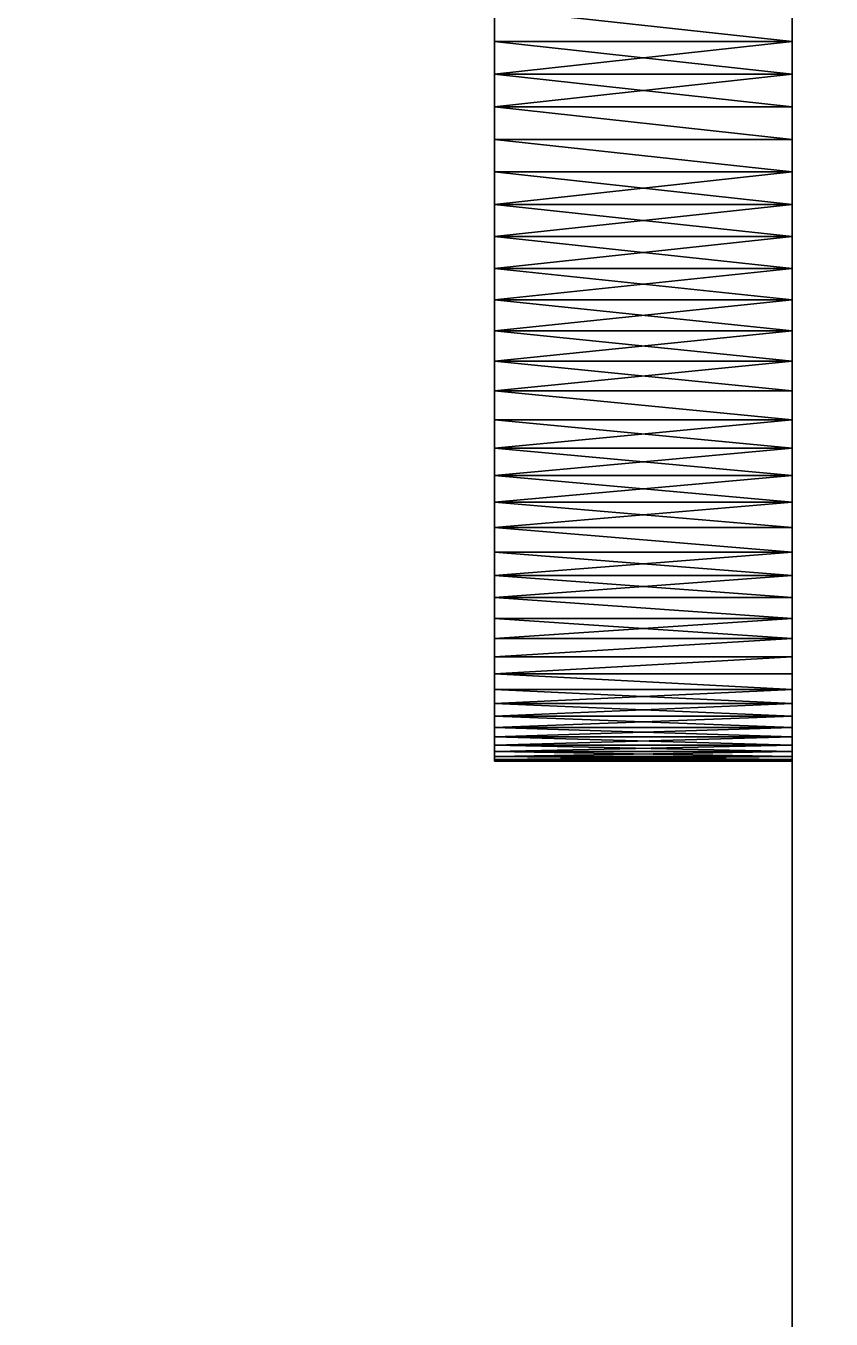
# Model space of a CAD drawing. Header units: millimetres. Extents: x 0 to 520, y -2 to 382.
# Drawn here: x 6.925 to 9.631, y 299.926 to 304.272 of the extents above; entities that cross this region are included whole.
import ezdxf

# ---------------------------------------------------------------- set-up
doc = ezdxf.new("R2010")
doc.units = ezdxf.units.MM

msp = doc.modelspace()

# ---------------------------------------------------------------- linework, layer by layer
at = {"layer": 'BRASS', "color": 52}
for points in [[(0, 380, 98), (10, 10, 98), (10, 370, 98)], [(0, 380, 98), (0, 0, 98), (10, 10, 98)], [(20.5, 20.5, 90), (0, 380, 90), (20.5, 359.5, 90)], [(0, 0, 90), (0, 380, 90), (20.5, 20.5, 90)]]:
    msp.add_3dface(points, dxfattribs=at)
at = {"layer": 'TEAK', "color": 34}
for points in [[(0, 0), (0, 380), (20, 20)], [(20, 20), (0, 380), (20, 360)], [(0, 380, 90), (0, 0, 90), (9.5, 20, 90)], [(0, 380, 90), (9.5, 20, 90), (9.5, 360, 90)], [(9.5, 360, 90), (9.5, 20, 90), (9.5, 81, 86)], [(9.5, 360, 90), (9.5, 81, 86), (9.5, 179, 86)], [(9.5, 360, 90), (9.5, 179, 86), (9.5, 201, 86)], [(9.5, 360, 90), (9.5, 201, 86), (9.5, 299, 86)], [(9.5, 360, 90), (9.5, 299, 86), (9.5, 321, 86)], [(14, 321, 68.5), (9.5, 321, 68.5), (9.5, 299, 68.5)], [(14, 321, 68.5), (9.5, 299, 68.5), (14, 299, 68.5)], [(9.5, 299, 68.5), (9.5, 321, 68.5), (9.5, 315.6721, 69.8246)], [(9.5, 299, 86), (9.5, 315.0455, 73.9821), (9.5, 321, 86)], [(9.5, 299, 68.5), (9.5, 315.6721, 69.8246), (9.5, 304.3279, 69.8246)], [(9.5, 299, 86), (9.5, 304.9545, 73.9821), (9.5, 315.0455, 73.9821)], [(8.5, 302.4251, 73.5361), (8.5, 305.9577, 70.9963), (8.5, 306.1178, 72.5958)], [(8.5, 302.4251, 73.5361), (8.5, 306.1178, 72.5958), (8.5, 305.4964, 73.6127)], [(8.5, 301.9521, 72.8038), (8.5, 305.5749, 70.4639), (8.5, 305.9577, 70.9963)], [(8.5, 302.4251, 73.5361), (8.5, 301.9521, 72.8038), (8.5, 305.9577, 70.9963)], [(8.5, 301.8334, 71.618), (8.5, 304.8546, 69.9728), (8.5, 305.5749, 70.4639)], [(8.5, 301.9521, 72.8038), (8.5, 301.8334, 71.618), (8.5, 305.5749, 70.4639)], [(8.5, 303.8903, 74.1973), (8.5, 305.4964, 73.6127), (8.5, 304.3279, 74.1754)], [(8.5, 302.4251, 73.5361), (8.5, 305.4964, 73.6127), (8.5, 303.8903, 74.1973)], [(9.5, 299, 86), (9.5, 304.8546, 74.0272), (9.5, 304.9545, 73.9821)], [(8.5, 301.8334, 71.618), (8.5, 304.7524, 69.9327), (8.5, 304.8546, 69.9728)], [(9.5, 299, 86), (9.5, 304.7524, 74.0673), (9.5, 304.8546, 74.0272)], [(8.5, 302.6716, 70.2463), (8.5, 304.6485, 69.8977), (8.5, 304.7524, 69.9327)], [(8.5, 301.8334, 71.618), (8.5, 302.6716, 70.2463), (8.5, 304.7524, 69.9327)], [(9.5, 299, 86), (9.5, 304.6485, 74.1023), (9.5, 304.7524, 74.0673)], [(8.5, 303.6721, 69.8246), (8.5, 304.5429, 69.868), (8.5, 304.6485, 69.8977)], [(8.5, 302.6716, 70.2463), (8.5, 303.6721, 69.8246), (8.5, 304.6485, 69.8977)], [(9.5, 299, 86), (9.5, 304.5429, 74.132), (9.5, 304.6485, 74.1023)], [(8.5, 303.6721, 69.8246), (8.5, 304.3279, 69.8246), (8.5, 304.5429, 69.868)], [(9.5, 299, 86), (9.5, 304.4359, 74.1564), (9.5, 304.5429, 74.132)], [(9.5, 299, 86), (9.5, 304.3279, 74.1754), (9.5, 304.4359, 74.1564)], [(8.5, 304.219, 69.8109), (9.5, 304.219, 69.8109), (8.5, 304.3279, 69.8246)], [(9.5, 304.219, 69.8109), (9.5, 304.3279, 69.8246), (8.5, 304.3279, 69.8246)], [(8.5, 304.3279, 74.1754), (9.5, 304.219, 74.1891), (8.5, 304.219, 74.1891)], [(9.5, 304.3279, 74.1754), (9.5, 304.219, 74.1891), (8.5, 304.3279, 74.1754)], [(8.5, 303.6721, 69.8246), (8.5, 304.219, 69.8109), (8.5, 304.3279, 69.8246)], [(8.5, 304, 74.2), (8.5, 304.3279, 74.1754), (8.5, 304.219, 74.1891)], [(8.5, 303.8903, 74.1973), (8.5, 304.3279, 74.1754), (8.5, 304, 74.2)], [(9.5, 299, 68.5), (9.5, 304.3279, 69.8246), (9.5, 304.219, 69.8109)], [(9.5, 299, 86), (9.5, 304.219, 74.1891), (9.5, 304.3279, 74.1754)], [(9.5, 304.1097, 69.8027), (9.5, 304.219, 69.8109), (8.5, 304.1097, 69.8027)], [(8.5, 304.1097, 69.8027), (9.5, 304.219, 69.8109), (8.5, 304.219, 69.8109)], [(9.5, 304.219, 74.1891), (9.5, 304.1097, 74.1973), (8.5, 304.219, 74.1891)], [(8.5, 304.219, 74.1891), (9.5, 304.1097, 74.1973), (8.5, 304.1097, 74.1973)], [(8.5, 303.781, 69.8109), (8.5, 304.1097, 69.8027), (8.5, 304.219, 69.8109)], [(8.5, 303.6721, 69.8246), (8.5, 303.781, 69.8109), (8.5, 304.219, 69.8109)], [(8.5, 304, 74.2), (8.5, 304.219, 74.1891), (8.5, 304.1097, 74.1973)], [(9.5, 299, 68.5), (9.5, 304.219, 69.8109), (9.5, 304.1097, 69.8027)], [(9.5, 299, 86), (9.5, 304.1097, 74.1973), (9.5, 304.219, 74.1891)], [(9.5, 304, 69.8), (9.5, 304.1097, 69.8027), (8.5, 304, 69.8)], [(8.5, 304, 69.8), (9.5, 304.1097, 69.8027), (8.5, 304.1097, 69.8027)], [(8.5, 304.1097, 74.1973), (9.5, 304, 74.2), (8.5, 304, 74.2)], [(9.5, 304.1097, 74.1973), (9.5, 304, 74.2), (8.5, 304.1097, 74.1973)], [(8.5, 303.781, 69.8109), (8.5, 304, 69.8), (8.5, 304.1097, 69.8027)], [(9.5, 299, 68.5), (9.5, 304.1097, 69.8027), (9.5, 304, 69.8)], [(9.5, 299, 86), (9.5, 304, 74.2), (9.5, 304.1097, 74.1973)], [(9.5, 304, 74.2), (9.5, 303.8903, 74.1973), (8.5, 304, 74.2)], [(8.5, 304, 74.2), (9.5, 303.8903, 74.1973), (8.5, 303.8903, 74.1973)], [(8.5, 303.8903, 69.8027), (9.5, 303.8903, 69.8027), (8.5, 304, 69.8)], [(9.5, 303.8903, 69.8027), (9.5, 304, 69.8), (8.5, 304, 69.8)], [(8.5, 303.781, 69.8109), (8.5, 303.8903, 69.8027), (8.5, 304, 69.8)], [(9.5, 299, 68.5), (9.5, 304, 69.8), (9.5, 303.8903, 69.8027)], [(9.5, 299, 86), (9.5, 303.8903, 74.1973), (9.5, 304, 74.2)], [(8.5, 303.8903, 74.1973), (9.5, 303.781, 74.1891), (8.5, 303.781, 74.1891)], [(9.5, 303.8903, 74.1973), (9.5, 303.781, 74.1891), (8.5, 303.8903, 74.1973)], [(8.5, 303.781, 69.8109), (9.5, 303.781, 69.8109), (8.5, 303.8903, 69.8027)], [(9.5, 303.781, 69.8109), (9.5, 303.8903, 69.8027), (8.5, 303.8903, 69.8027)], [(8.5, 303.6721, 74.1754), (8.5, 303.8903, 74.1973), (8.5, 303.781, 74.1891)], [(8.5, 303.3515, 74.1023), (8.5, 303.8903, 74.1973), (8.5, 303.6721, 74.1754)], [(8.5, 302.4251, 73.5361), (8.5, 303.8903, 74.1973), (8.5, 303.3515, 74.1023)], [(9.5, 299, 68.5), (9.5, 303.8903, 69.8027), (9.5, 303.781, 69.8109)], [(9.5, 299, 86), (9.5, 303.781, 74.1891), (9.5, 303.8903, 74.1973)], [(8.5, 303.781, 74.1891), (9.5, 303.6721, 74.1754), (8.5, 303.6721, 74.1754)], [(9.5, 303.781, 74.1891), (9.5, 303.6721, 74.1754), (8.5, 303.781, 74.1891)], [(8.5, 303.6721, 69.8246), (9.5, 303.781, 69.8109), (8.5, 303.781, 69.8109)], [(9.5, 303.6721, 69.8246), (9.5, 303.781, 69.8109), (8.5, 303.6721, 69.8246)], [(9.5, 299, 68.5), (9.5, 303.781, 69.8109), (9.5, 303.6721, 69.8246)], [(9.5, 299, 86), (9.5, 303.6721, 74.1754), (9.5, 303.781, 74.1891)], [(8.5, 303.6721, 74.1754), (9.5, 303.5641, 74.1564), (8.5, 303.5641, 74.1564)], [(9.5, 303.6721, 74.1754), (9.5, 303.5641, 74.1564), (8.5, 303.6721, 74.1754)], [(8.5, 303.5641, 69.8436), (9.5, 303.6721, 69.8246), (8.5, 303.6721, 69.8246)], [(9.5, 303.5641, 69.8436), (9.5, 303.6721, 69.8246), (8.5, 303.5641, 69.8436)], [(8.5, 303.0455, 70.0179), (8.5, 303.5641, 69.8436), (8.5, 303.6721, 69.8246)], [(8.5, 302.6716, 70.2463), (8.5, 303.0455, 70.0179), (8.5, 303.6721, 69.8246)], [(8.5, 303.4571, 74.132), (8.5, 303.6721, 74.1754), (8.5, 303.5641, 74.1564)], [(8.5, 303.3515, 74.1023), (8.5, 303.6721, 74.1754), (8.5, 303.4571, 74.132)], [(9.5, 299, 68.5), (9.5, 303.6721, 69.8246), (9.5, 303.5641, 69.8436)], [(9.5, 299, 86), (9.5, 303.5641, 74.1564), (9.5, 303.6721, 74.1754)], [(8.5, 303.5641, 74.1564), (9.5, 303.4571, 74.132), (8.5, 303.4571, 74.132)], [(9.5, 303.5641, 74.1564), (9.5, 303.4571, 74.132), (8.5, 303.5641, 74.1564)], [(8.5, 303.4571, 69.868), (9.5, 303.5641, 69.8436), (8.5, 303.5641, 69.8436)], [(9.5, 303.4571, 69.868), (9.5, 303.5641, 69.8436), (8.5, 303.4571, 69.868)], [(8.5, 303.0455, 70.0179), (8.5, 303.4571, 69.868), (8.5, 303.5641, 69.8436)], [(9.5, 299, 68.5), (9.5, 303.5641, 69.8436), (9.5, 303.4571, 69.868)], [(9.5, 299, 86), (9.5, 303.4571, 74.132), (9.5, 303.5641, 74.1564)], [(8.5, 303.4571, 74.132), (9.5, 303.3515, 74.1023), (8.5, 303.3515, 74.1023)], [(9.5, 303.4571, 74.132), (9.5, 303.3515, 74.1023), (8.5, 303.4571, 74.132)], [(8.5, 303.3515, 69.8977), (9.5, 303.4571, 69.868), (8.5, 303.4571, 69.868)], [(9.5, 303.3515, 69.8977), (9.5, 303.4571, 69.868), (8.5, 303.3515, 69.8977)], [(8.5, 303.0455, 70.0179), (8.5, 303.3515, 69.8977), (8.5, 303.4571, 69.868)], [(9.5, 299, 68.5), (9.5, 303.4571, 69.868), (9.5, 303.3515, 69.8977)], [(9.5, 299, 86), (9.5, 303.3515, 74.1023), (9.5, 303.4571, 74.132)], [(8.5, 303.3515, 74.1023), (9.5, 303.2476, 74.0673), (8.5, 303.2476, 74.0673)], [(9.5, 303.3515, 74.1023), (9.5, 303.2476, 74.0673), (8.5, 303.3515, 74.1023)], [(9.5, 303.2476, 69.9327), (9.5, 303.3515, 69.8977), (8.5, 303.2476, 69.9327)], [(8.5, 303.2476, 69.9327), (9.5, 303.3515, 69.8977), (8.5, 303.3515, 69.8977)], [(8.5, 303.0455, 70.0179), (8.5, 303.2476, 69.9327), (8.5, 303.3515, 69.8977)], [(8.5, 303.1454, 74.0272), (8.5, 303.3515, 74.1023), (8.5, 303.2476, 74.0673)], [(8.5, 303.0455, 73.9821), (8.5, 303.3515, 74.1023), (8.5, 303.1454, 74.0272)], [(8.5, 302.7607, 73.8177), (8.5, 303.3515, 74.1023), (8.5, 303.0455, 73.9821)], [(8.5, 302.5036, 73.6127), (8.5, 303.3515, 74.1023), (8.5, 302.7607, 73.8177)], [(8.5, 302.4251, 73.5361), (8.5, 303.3515, 74.1023), (8.5, 302.5036, 73.6127)], [(9.5, 299, 68.5), (9.5, 303.3515, 69.8977), (9.5, 303.2476, 69.9327)], [(9.5, 299, 86), (9.5, 303.2476, 74.0673), (9.5, 303.3515, 74.1023)], [(8.5, 303.2476, 74.0673), (9.5, 303.1454, 74.0272), (8.5, 303.1454, 74.0272)], [(9.5, 303.2476, 74.0673), (9.5, 303.1454, 74.0272), (8.5, 303.2476, 74.0673)], [(9.5, 303.1454, 69.9728), (9.5, 303.2476, 69.9327), (8.5, 303.1454, 69.9728)], [(8.5, 303.1454, 69.9728), (9.5, 303.2476, 69.9327), (8.5, 303.2476, 69.9327)], [(8.5, 303.0455, 70.0179), (8.5, 303.1454, 69.9728), (8.5, 303.2476, 69.9327)], [(9.5, 299, 68.5), (9.5, 303.2476, 69.9327), (9.5, 303.1454, 69.9728)], [(9.5, 299, 86), (9.5, 303.1454, 74.0272), (9.5, 303.2476, 74.0673)], [(8.5, 303.1454, 74.0272), (9.5, 303.0455, 73.9821), (8.5, 303.0455, 73.9821)], [(9.5, 303.1454, 74.0272), (9.5, 303.0455, 73.9821), (8.5, 303.1454, 74.0272)], [(9.5, 303.0455, 70.0179), (9.5, 303.1454, 69.9728), (8.5, 303.0455, 70.0179)], [(8.5, 303.0455, 70.0179), (9.5, 303.1454, 69.9728), (8.5, 303.1454, 69.9728)], [(9.5, 299, 68.5), (9.5, 303.1454, 69.9728), (9.5, 303.0455, 70.0179)], [(9.5, 299, 86), (9.5, 303.0455, 73.9821), (9.5, 303.1454, 74.0272)], [(8.5, 303.0455, 73.9821), (9.5, 302.9478, 73.9321), (8.5, 302.9478, 73.9321)], [(9.5, 303.0455, 73.9821), (9.5, 302.9478, 73.9321), (8.5, 303.0455, 73.9821)], [(8.5, 302.9478, 70.0679), (9.5, 302.9478, 70.0679), (8.5, 303.0455, 70.0179)], [(9.5, 302.9478, 70.0679), (9.5, 303.0455, 70.0179), (8.5, 303.0455, 70.0179)], [(8.5, 302.6716, 70.2463), (8.5, 302.9478, 70.0679), (8.5, 303.0455, 70.0179)], [(8.5, 302.8528, 73.8772), (8.5, 303.0455, 73.9821), (8.5, 302.9478, 73.9321)], [(8.5, 302.7607, 73.8177), (8.5, 303.0455, 73.9821), (8.5, 302.8528, 73.8772)], [(9.5, 299, 68.5), (9.5, 303.0455, 70.0179), (9.5, 302.9478, 70.0679)], [(9.5, 299, 86), (9.5, 302.9478, 73.9321), (9.5, 303.0455, 73.9821)], [(9.5, 302.9478, 73.9321), (9.5, 302.8528, 73.8772), (8.5, 302.9478, 73.9321)], [(8.5, 302.9478, 73.9321), (9.5, 302.8528, 73.8772), (8.5, 302.8528, 73.8772)], [(9.5, 302.8528, 70.1228), (9.5, 302.9478, 70.0679), (8.5, 302.8528, 70.1228)], [(8.5, 302.8528, 70.1228), (9.5, 302.9478, 70.0679), (8.5, 302.9478, 70.0679)], [(8.5, 302.7607, 70.1823), (8.5, 302.8528, 70.1228), (8.5, 302.9478, 70.0679)], [(8.5, 302.6716, 70.2463), (8.5, 302.7607, 70.1823), (8.5, 302.9478, 70.0679)], [(9.5, 299, 68.5), (9.5, 302.9478, 70.0679), (9.5, 302.8528, 70.1228)], [(9.5, 299, 86), (9.5, 302.8528, 73.8772), (9.5, 302.9478, 73.9321)], [(9.5, 302.8528, 73.8772), (9.5, 302.7607, 73.8177), (8.5, 302.8528, 73.8772)], [(8.5, 302.8528, 73.8772), (9.5, 302.7607, 73.8177), (8.5, 302.7607, 73.8177)], [(9.5, 302.7607, 70.1823), (9.5, 302.8528, 70.1228), (8.5, 302.7607, 70.1823)], [(8.5, 302.7607, 70.1823), (9.5, 302.8528, 70.1228), (8.5, 302.8528, 70.1228)], [(9.5, 299, 68.5), (9.5, 302.8528, 70.1228), (9.5, 302.7607, 70.1823)], [(9.5, 299, 86), (9.5, 302.7607, 73.8177), (9.5, 302.8528, 73.8772)], [(9.5, 302.7607, 73.8177), (9.5, 302.6716, 73.7537), (8.5, 302.7607, 73.8177)], [(8.5, 302.7607, 73.8177), (9.5, 302.6716, 73.7537), (8.5, 302.6716, 73.7537)], [(9.5, 302.6716, 70.2463), (9.5, 302.7607, 70.1823), (8.5, 302.6716, 70.2463)], [(8.5, 302.6716, 70.2463), (9.5, 302.7607, 70.1823), (8.5, 302.7607, 70.1823)], [(8.5, 302.5036, 73.6127), (8.5, 302.7607, 73.8177), (8.5, 302.6716, 73.7537)], [(9.5, 299, 68.5), (9.5, 302.7607, 70.1823), (9.5, 302.6716, 70.2463)], [(9.5, 299, 86), (9.5, 302.6716, 73.7537), (9.5, 302.7607, 73.8177)], [(9.5, 302.6716, 73.7537), (9.5, 302.5859, 73.6853), (8.5, 302.6716, 73.7537)], [(8.5, 302.6716, 73.7537), (9.5, 302.5859, 73.6853), (8.5, 302.5859, 73.6853)], [(9.5, 302.5859, 70.3147), (9.5, 302.6716, 70.2463), (8.5, 302.5859, 70.3147)], [(8.5, 302.5859, 70.3147), (9.5, 302.6716, 70.2463), (8.5, 302.6716, 70.2463)], [(8.5, 302.4251, 70.4639), (8.5, 302.5859, 70.3147), (8.5, 302.6716, 70.2463)], [(8.5, 302.3505, 70.5443), (8.5, 302.4251, 70.4639), (8.5, 302.6716, 70.2463)], [(8.5, 302.2137, 70.7158), (8.5, 302.3505, 70.5443), (8.5, 302.6716, 70.2463)], [(8.5, 302.0423, 70.9963), (8.5, 302.2137, 70.7158), (8.5, 302.6716, 70.2463)], [(8.5, 301.8334, 71.618), (8.5, 302.0423, 70.9963), (8.5, 302.6716, 70.2463)], [(8.5, 302.5036, 73.6127), (8.5, 302.6716, 73.7537), (8.5, 302.5859, 73.6853)], [(9.5, 299, 68.5), (9.5, 302.6716, 70.2463), (9.5, 302.5859, 70.3147)], [(9.5, 299, 86), (9.5, 302.5859, 73.6853), (9.5, 302.6716, 73.7537)], [(9.5, 302.5859, 73.6853), (9.5, 302.5036, 73.6127), (8.5, 302.5859, 73.6853)], [(8.5, 302.5859, 73.6853), (9.5, 302.5036, 73.6127), (8.5, 302.5036, 73.6127)], [(8.5, 302.5036, 70.3873), (9.5, 302.5036, 70.3873), (8.5, 302.5859, 70.3147)], [(9.5, 302.5036, 70.3873), (9.5, 302.5859, 70.3147), (8.5, 302.5859, 70.3147)], [(8.5, 302.4251, 70.4639), (8.5, 302.5036, 70.3873), (8.5, 302.5859, 70.3147)], [(9.5, 299, 68.5), (9.5, 302.5859, 70.3147), (9.5, 302.5036, 70.3873)], [(9.5, 299, 86), (9.5, 302.5036, 73.6127), (9.5, 302.5859, 73.6853)], [(9.5, 302.5036, 73.6127), (9.5, 302.4251, 73.5361), (8.5, 302.5036, 73.6127)], [(8.5, 302.5036, 73.6127), (9.5, 302.4251, 73.5361), (8.5, 302.4251, 73.5361)], [(9.5, 302.4251, 70.4639), (9.5, 302.5036, 70.3873), (8.5, 302.4251, 70.4639)], [(8.5, 302.4251, 70.4639), (9.5, 302.5036, 70.3873), (8.5, 302.5036, 70.3873)], [(9.5, 299, 68.5), (9.5, 302.5036, 70.3873), (9.5, 302.4251, 70.4639)], [(9.5, 299, 86), (9.5, 302.4251, 73.5361), (9.5, 302.5036, 73.6127)], [(9.5, 302.4251, 73.5361), (9.5, 302.3505, 73.4557), (8.5, 302.4251, 73.5361)], [(8.5, 302.4251, 73.5361), (9.5, 302.3505, 73.4557), (8.5, 302.3505, 73.4557)], [(9.5, 302.3505, 70.5443), (9.5, 302.4251, 70.4639), (8.5, 302.3505, 70.5443)], [(8.5, 302.3505, 70.5443), (9.5, 302.4251, 70.4639), (8.5, 302.4251, 70.4639)], [(8.5, 302.4251, 73.5361), (8.5, 302.3505, 73.4557), (8.5, 301.9521, 72.8038)], [(9.5, 299, 68.5), (9.5, 302.4251, 70.4639), (9.5, 302.3505, 70.5443)], [(9.5, 299, 86), (9.5, 302.3505, 73.4557), (9.5, 302.4251, 73.5361)], [(9.5, 302.3505, 73.4557), (9.5, 302.28, 73.3717), (8.5, 302.3505, 73.4557)], [(8.5, 302.3505, 73.4557), (9.5, 302.28, 73.3717), (8.5, 302.28, 73.3717)], [(8.5, 302.28, 70.6283), (9.5, 302.28, 70.6283), (8.5, 302.3505, 70.5443)], [(9.5, 302.28, 70.6283), (9.5, 302.3505, 70.5443), (8.5, 302.3505, 70.5443)], [(8.5, 302.2137, 70.7158), (8.5, 302.28, 70.6283), (8.5, 302.3505, 70.5443)], [(8.5, 302.3505, 73.4557), (8.5, 302.28, 73.3717), (8.5, 302.2137, 73.2842)], [(8.5, 302.3505, 73.4557), (8.5, 302.2137, 73.2842), (8.5, 301.9521, 72.8038)], [(9.5, 299, 68.5), (9.5, 302.3505, 70.5443), (9.5, 302.28, 70.6283)], [(9.5, 299, 86), (9.5, 302.28, 73.3717), (9.5, 302.3505, 73.4557)], [(9.5, 302.28, 73.3717), (9.5, 302.2137, 73.2842), (8.5, 302.28, 73.3717)], [(8.5, 302.28, 73.3717), (9.5, 302.2137, 73.2842), (8.5, 302.2137, 73.2842)], [(9.5, 302.2137, 70.7158), (9.5, 302.28, 70.6283), (8.5, 302.2137, 70.7158)], [(8.5, 302.2137, 70.7158), (9.5, 302.28, 70.6283), (8.5, 302.28, 70.6283)], [(9.5, 299, 68.5), (9.5, 302.28, 70.6283), (9.5, 302.2137, 70.7158)], [(9.5, 299, 86), (9.5, 302.2137, 73.2842), (9.5, 302.28, 73.3717)], [(8.5, 302.2137, 73.2842), (9.5, 302.2137, 73.2842), (8.5, 302.1519, 73.1936)], [(9.5, 302.2137, 73.2842), (9.5, 302.1519, 73.1936), (8.5, 302.1519, 73.1936)], [(9.5, 302.1519, 70.8064), (9.5, 302.2137, 70.7158), (8.5, 302.1519, 70.8064)], [(8.5, 302.1519, 70.8064), (9.5, 302.2137, 70.7158), (8.5, 302.2137, 70.7158)], [(8.5, 302.0423, 70.9963), (8.5, 302.1519, 70.8064), (8.5, 302.2137, 70.7158)], [(8.5, 302.2137, 73.2842), (8.5, 302.1519, 73.1936), (8.5, 302.0947, 73.1)], [(8.5, 302.2137, 73.2842), (8.5, 302.0947, 73.1), (8.5, 301.9521, 72.8038)], [(9.5, 299, 68.5), (9.5, 302.2137, 70.7158), (9.5, 302.1519, 70.8064)], [(9.5, 299, 86), (9.5, 302.1519, 73.1936), (9.5, 302.2137, 73.2842)], [(8.5, 302.1519, 73.1936), (9.5, 302.1519, 73.1936), (8.5, 302.0947, 73.1)], [(9.5, 302.1519, 73.1936), (9.5, 302.0947, 73.1), (8.5, 302.0947, 73.1)], [(9.5, 302.0947, 70.9), (9.5, 302.1519, 70.8064), (8.5, 302.0947, 70.9)], [(8.5, 302.0947, 70.9), (9.5, 302.1519, 70.8064), (8.5, 302.1519, 70.8064)], [(8.5, 302.0423, 70.9963), (8.5, 302.0947, 70.9), (8.5, 302.1519, 70.8064)], [(9.5, 299, 68.5), (9.5, 302.1519, 70.8064), (9.5, 302.0947, 70.9)], [(9.5, 299, 86), (9.5, 302.0947, 73.1), (9.5, 302.1519, 73.1936)], [(9.5, 302.0947, 73.1), (9.5, 302.0423, 73.0037), (8.5, 302.0947, 73.1)], [(8.5, 302.0947, 73.1), (9.5, 302.0423, 73.0037), (8.5, 302.0423, 73.0037)], [(8.5, 302.0423, 70.9963), (9.5, 302.0423, 70.9963), (8.5, 302.0947, 70.9)], [(9.5, 302.0423, 70.9963), (9.5, 302.0947, 70.9), (8.5, 302.0947, 70.9)], [(8.5, 302.0947, 73.1), (8.5, 302.0423, 73.0037), (8.5, 301.9521, 72.8038)], [(9.5, 299, 68.5), (9.5, 302.0947, 70.9), (9.5, 302.0423, 70.9963)], [(9.5, 299, 86), (9.5, 302.0423, 73.0037), (9.5, 302.0947, 73.1)], [(8.5, 302.0423, 73.0037), (9.5, 301.9947, 72.9048), (8.5, 301.9947, 72.9048)], [(9.5, 302.0423, 73.0037), (9.5, 301.9947, 72.9048), (8.5, 302.0423, 73.0037)], [(9.5, 301.9947, 71.0952), (9.5, 302.0423, 70.9963), (8.5, 301.9947, 71.0952)], [(8.5, 301.9947, 71.0952), (9.5, 302.0423, 70.9963), (8.5, 302.0423, 70.9963)], [(8.5, 301.9521, 71.1962), (8.5, 301.9947, 71.0952), (8.5, 302.0423, 70.9963)], [(8.5, 301.8822, 71.4042), (8.5, 301.9521, 71.1962), (8.5, 302.0423, 70.9963)], [(8.5, 301.8334, 71.618), (8.5, 301.8822, 71.4042), (8.5, 302.0423, 70.9963)], [(8.5, 302.0423, 73.0037), (8.5, 301.9947, 72.9048), (8.5, 301.9521, 72.8038)], [(9.5, 299, 68.5), (9.5, 302.0423, 70.9963), (9.5, 301.9947, 71.0952)], [(9.5, 299, 86), (9.5, 301.9947, 72.9048), (9.5, 302.0423, 73.0037)], [(8.5, 301.9947, 72.9048), (9.5, 301.9521, 72.8038), (8.5, 301.9521, 72.8038)], [(9.5, 301.9947, 72.9048), (9.5, 301.9521, 72.8038), (8.5, 301.9947, 72.9048)], [(9.5, 301.9521, 71.1962), (9.5, 301.9947, 71.0952), (8.5, 301.9521, 71.1962)], [(8.5, 301.9521, 71.1962), (9.5, 301.9947, 71.0952), (8.5, 301.9947, 71.0952)], [(9.5, 299, 68.5), (9.5, 301.9947, 71.0952), (9.5, 301.9521, 71.1962)], [(9.5, 299, 86), (9.5, 301.9521, 72.8038), (9.5, 301.9947, 72.9048)], [(8.5, 301.9521, 72.8038), (9.5, 301.9146, 72.7007), (8.5, 301.9146, 72.7007)], [(9.5, 301.9521, 72.8038), (9.5, 301.9146, 72.7007), (8.5, 301.9521, 72.8038)], [(9.5, 301.9146, 71.2993), (9.5, 301.9521, 71.1962), (8.5, 301.9146, 71.2993)], [(8.5, 301.9146, 71.2993), (9.5, 301.9521, 71.1962), (8.5, 301.9521, 71.1962)], [(8.5, 301.8822, 71.4042), (8.5, 301.9146, 71.2993), (8.5, 301.9521, 71.1962)], [(8.5, 301.9521, 72.8038), (8.5, 301.8007, 72.0548), (8.5, 301.8334, 71.618)], [(8.5, 301.9521, 72.8038), (8.5, 301.9146, 72.7007), (8.5, 301.8822, 72.5958)], [(8.5, 301.9521, 72.8038), (8.5, 301.8822, 72.5958), (8.5, 301.8552, 72.4895)], [(8.5, 301.9521, 72.8038), (8.5, 301.8552, 72.4895), (8.5, 301.8007, 72.0548)], [(9.5, 299, 68.5), (9.5, 301.9521, 71.1962), (9.5, 301.9146, 71.2993)], [(9.5, 301.9521, 72.8038), (9.5, 299, 68.5), (9.5, 301.9146, 72.7007)], [(9.5, 299, 86), (9.5, 299, 68.5), (9.5, 301.9521, 72.8038)], [(8.5, 301.9146, 72.7007), (9.5, 301.8822, 72.5958), (8.5, 301.8822, 72.5958)], [(9.5, 301.9146, 72.7007), (9.5, 301.8822, 72.5958), (8.5, 301.9146, 72.7007)], [(9.5, 301.8822, 71.4042), (9.5, 301.9146, 71.2993), (8.5, 301.8822, 71.4042)], [(8.5, 301.8822, 71.4042), (9.5, 301.9146, 71.2993), (8.5, 301.9146, 71.2993)], [(8.5, 301.8822, 72.5958), (9.5, 301.8552, 72.4895), (8.5, 301.8552, 72.4895)], [(9.5, 301.8822, 72.5958), (9.5, 301.8552, 72.4895), (8.5, 301.8822, 72.5958)], [(9.5, 301.8552, 71.5105), (9.5, 301.8822, 71.4042), (8.5, 301.8552, 71.5105)], [(8.5, 301.8552, 71.5105), (9.5, 301.8822, 71.4042), (8.5, 301.8822, 71.4042)], [(8.5, 301.8334, 71.618), (8.5, 301.8552, 71.5105), (8.5, 301.8822, 71.4042)], [(9.5, 301.8822, 71.4042), (9.5, 299, 68.5), (9.5, 301.9146, 71.2993)], [(9.5, 301.9146, 72.7007), (9.5, 299, 68.5), (9.5, 301.8822, 72.5958)], [(9.5, 301.8552, 71.5105), (9.5, 299, 68.5), (9.5, 301.8822, 71.4042)], [(9.5, 301.8822, 72.5958), (9.5, 299, 68.5), (9.5, 301.8552, 72.4895)], [(8.5, 301.8552, 72.4895), (9.5, 301.8334, 72.382), (8.5, 301.8334, 72.382)], [(9.5, 301.8552, 72.4895), (9.5, 301.8334, 72.382), (8.5, 301.8552, 72.4895)], [(8.5, 301.8334, 71.618), (9.5, 301.8552, 71.5105), (8.5, 301.8552, 71.5105)], [(9.5, 301.8334, 71.618), (9.5, 301.8552, 71.5105), (8.5, 301.8334, 71.618)], [(8.5, 301.8552, 72.4895), (8.5, 301.8334, 72.382), (8.5, 301.8007, 72.0548)], [(9.5, 301.8334, 71.618), (9.5, 299, 68.5), (9.5, 301.8552, 71.5105)], [(9.5, 301.8552, 72.4895), (9.5, 299, 68.5), (9.5, 301.8334, 72.382)], [(8.5, 301.8334, 72.382), (9.5, 301.8171, 72.2736), (8.5, 301.8171, 72.2736)], [(9.5, 301.8334, 72.382), (9.5, 301.8171, 72.2736), (8.5, 301.8334, 72.382)], [(8.5, 301.8171, 71.7264), (9.5, 301.8334, 71.618), (8.5, 301.8334, 71.618)], [(9.5, 301.8171, 71.7264), (9.5, 301.8334, 71.618), (8.5, 301.8171, 71.7264)], [(8.5, 301.8062, 71.8356), (8.5, 301.8171, 71.7264), (8.5, 301.8334, 71.618)], [(8.5, 301.8007, 72.0548), (8.5, 301.8062, 71.8356), (8.5, 301.8334, 71.618)], [(8.5, 301.8334, 72.382), (8.5, 301.8171, 72.2736), (8.5, 301.8062, 72.1644)], [(8.5, 301.8334, 72.382), (8.5, 301.8062, 72.1644), (8.5, 301.8007, 72.0548)], [(8.5, 301.8171, 72.2736), (9.5, 301.8062, 72.1644), (8.5, 301.8062, 72.1644)], [(9.5, 301.8171, 72.2736), (9.5, 301.8062, 72.1644), (8.5, 301.8171, 72.2736)], [(8.5, 301.8062, 71.8356), (9.5, 301.8171, 71.7264), (8.5, 301.8171, 71.7264)], [(9.5, 301.8062, 71.8356), (9.5, 301.8171, 71.7264), (8.5, 301.8062, 71.8356)], [(8.5, 301.8062, 72.1644), (9.5, 301.8007, 72.0548), (8.5, 301.8007, 72.0548)], [(9.5, 301.8062, 72.1644), (9.5, 301.8007, 72.0548), (8.5, 301.8062, 72.1644)], [(8.5, 301.8007, 71.9452), (9.5, 301.8007, 71.9452), (8.5, 301.8062, 71.8356)], [(9.5, 301.8007, 71.9452), (9.5, 301.8062, 71.8356), (8.5, 301.8062, 71.8356)], [(8.5, 301.8007, 72.0548), (8.5, 301.8007, 71.9452), (8.5, 301.8062, 71.8356)], [(8.5, 301.8007, 72.0548), (9.5, 301.8007, 71.9452), (8.5, 301.8007, 71.9452)], [(9.5, 301.8007, 72.0548), (9.5, 301.8007, 71.9452), (8.5, 301.8007, 72.0548)], [(9.5, 301.8171, 71.7264), (9.5, 299, 68.5), (9.5, 301.8334, 71.618)], [(9.5, 301.8334, 72.382), (9.5, 299, 68.5), (9.5, 301.8171, 72.2736)], [(9.5, 301.8062, 71.8356), (9.5, 299, 68.5), (9.5, 301.8171, 71.7264)], [(9.5, 301.8171, 72.2736), (9.5, 299, 68.5), (9.5, 301.8062, 72.1644)], [(9.5, 301.8007, 71.9452), (9.5, 299, 68.5), (9.5, 301.8062, 71.8356)], [(9.5, 301.8062, 72.1644), (9.5, 299, 68.5), (9.5, 301.8007, 72.0548)], [(9.5, 301.8007, 72.0548), (9.5, 299, 68.5), (9.5, 301.8007, 71.9452)]]:
    msp.add_3dface(points, dxfattribs=at)

doc.saveas('drawing.dxf')
